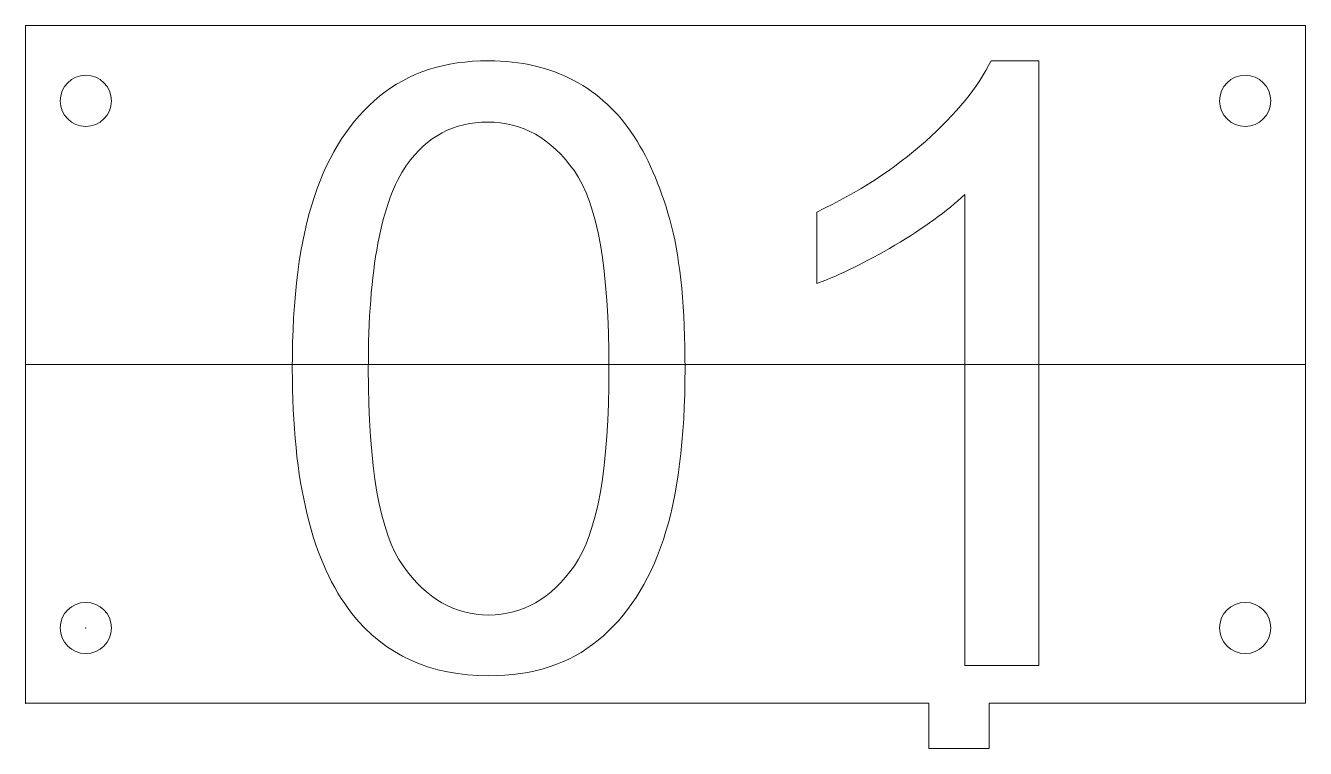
# Model space of a CAD drawing. Header units: millimetres. Extents: x 0 to 85, y -3 to 45.
import ezdxf

# ---------------------------------------------------------------- set-up
doc = ezdxf.new("R2010")
doc.units = ezdxf.units.MM
doc.layers.add('1', color=7, linetype='Continuous', true_color=0xffffff)
doc.layers.add('61', color=7, linetype='Continuous', true_color=0xffffff)

msp = doc.modelspace()

# ---------------------------------------------------------------- linework, layer by layer
at = {"layer": '1', "color": 252, "linetype": 'Continuous', "lineweight": 13}
for p, q in [((0, 45), (0, 0)), ((85, 45), (0, 45)), ((0, 45), (0, 0)), ((85, 45), (0, 45)), ((85, 0), (85, 45)), ((85, 0), (85, 45)), ((0, 0), (60, 0)), ((0, 0), (60, 0)), ((60, 0), (60, -3)), ((60, 0), (60, -3)), ((64, -3), (64, 0)), ((64, -3), (64, 0)), ((64, 0), (85, 0)), ((64, 0), (85, 0)), ((60, -3), (64, -3)), ((60, -3), (64, -3))]:
    msp.add_line(p, q, dxfattribs=at)
at = {"layer": '1', "color": 163, "linetype": 'Continuous', "lineweight": 18}
for p, q in [((85, 45), (0, 45)), ((0, 45), (0, 0)), ((85, 0), (85, 45)), ((0, 22.5), (85, 22.5)), ((0, 0), (60, 0)), ((60, -3), (60, 0)), ((64, 0), (64, -3)), ((64, 0), (85, 0)), ((64, -3), (60, -3))]:
    msp.add_line(p, q, dxfattribs=at)
at = {"layer": '1', "color": 252, "linetype": 'Continuous', "lineweight": 13}
for centre in [(4, 40), (4, 40), (81, 40), (81, 40), (4, 5), (4, 5), (81, 5), (81, 5)]:
    msp.add_circle(centre, 1.7, dxfattribs=at)
for points, knots in [([(19.177, 33.644), (18.203, 30.763), (17.712, 26.957), (17.712, 14.712), (19.03, 9.294), (23.871, 3.193), (26.904, 1.821), (33.689, 1.821), (36.112, 2.606), (39.947, 5.753), (41.391, 7.976), (43.319, 13.745), (43.797, 17.536), (43.797, 26.187), (43.503, 29.339), (42.292, 34.018), (41.473, 36.001), (39.361, 39.259), (38.027, 40.503), (34.782, 42.224), (32.903, 42.664), (27.845, 42.664), (25.43, 41.878), (21.595, 38.747), (20.151, 36.525), (19.177, 33.644)], [0, 0, 0, 0, 0.07926, 0.07926, 0.205144, 0.205144, 0.309801, 0.309801, 0.389349, 0.389349, 0.4691, 0.4691, 0.548581, 0.548581, 0.615716, 0.615716, 0.682795, 0.682795, 0.749873, 0.749873, 0.817093, 0.817093, 0.908429, 0.908429, 1, 1, 1, 1]), ([(19.177, 33.644), (20.151, 36.525), (21.595, 38.747), (25.43, 41.878), (27.845, 42.664), (32.903, 42.664), (34.782, 42.224), (38.027, 40.503), (39.361, 39.259), (41.473, 36.001), (42.292, 34.018), (43.503, 29.339), (43.797, 26.187), (43.797, 17.536), (43.319, 13.745), (41.391, 7.976), (39.947, 5.753), (36.112, 2.606), (33.689, 1.821), (26.904, 1.821), (23.871, 3.193), (19.03, 9.294), (17.712, 14.712), (17.712, 26.957), (18.203, 30.763), (19.177, 33.644)], [0, 0, 0, 0, 0.091571, 0.091571, 0.182907, 0.182907, 0.250127, 0.250127, 0.317205, 0.317205, 0.384284, 0.384284, 0.451419, 0.451419, 0.5309, 0.5309, 0.610651, 0.610651, 0.690199, 0.690199, 0.794856, 0.794856, 0.92074, 0.92074, 1, 1, 1, 1]), ([(52.555, 32.621), (55.305, 33.914), (57.704, 35.477), (61.821, 39.152), (63.269, 40.937), (64.129, 42.664)], [0, 0, 0, 0, 0.498953, 0.498953, 1, 1, 1, 1]), ([(64.129, 42.664), (63.269, 40.937), (61.821, 39.152), (57.704, 35.477), (55.305, 33.914), (52.555, 32.621)], [0, 0, 0, 0, 0.501047, 0.501047, 1, 1, 1, 1]), ([(25.299, 35.731), (26.65, 37.638), (28.45, 38.596), (32.993, 38.596), (34.908, 37.515), (37.982, 33.183), (38.747, 28.807), (38.747, 15.678), (37.986, 11.315), (34.908, 6.944), (33.01, 5.856), (28.5, 5.856), (26.609, 6.944), (25.07, 9.113)], [0, 0, 0, 0, 0.164766, 0.164766, 0.332528, 0.332528, 0.499869, 0.499869, 0.666378, 0.666378, 0.832886, 0.832886, 1, 1, 1, 1]), ([(25.07, 9.113), (26.609, 6.944), (28.5, 5.856), (33.01, 5.856), (34.908, 6.944), (37.986, 11.315), (38.747, 15.678), (38.747, 28.807), (37.982, 33.183), (34.908, 37.515), (32.993, 38.596), (28.45, 38.596), (26.65, 37.638), (25.299, 35.731)], [0, 0, 0, 0, 0.167114, 0.167114, 0.333622, 0.333622, 0.500131, 0.500131, 0.667472, 0.667472, 0.835234, 0.835234, 1, 1, 1, 1]), ([(25.07, 9.113), (23.531, 11.291), (22.762, 15.661), (22.762, 28.79), (23.605, 33.292), (25.299, 35.731)], [0, 0, 0, 0, 0.5, 0.5, 1, 1, 1, 1]), ([(25.299, 35.731), (23.605, 33.292), (22.762, 28.79), (22.762, 15.661), (23.531, 11.291), (25.07, 9.113)], [0, 0, 0, 0, 0.5, 0.5, 1, 1, 1, 1]), ([(52.555, 27.873), (54.086, 28.438), (55.813, 29.281), (59.65, 31.544), (61.199, 32.67), (62.377, 33.791)], [0, 0, 0, 0, 0.499208, 0.499208, 1, 1, 1, 1]), ([(62.377, 33.791), (61.199, 32.67), (59.65, 31.544), (55.813, 29.281), (54.086, 28.438), (52.555, 27.873)], [0, 0, 0, 0, 0.500792, 0.500792, 1, 1, 1, 1])]:
    msp.add_open_spline(points, degree=3, knots=knots, dxfattribs=at)
at = {"layer": '1', "color": 163, "linetype": 'Continuous', "lineweight": 18}
for points, knots in [([(19.177, 33.644), (18.203, 30.763), (17.712, 26.957), (17.712, 14.712), (19.03, 9.294), (23.871, 3.193), (26.904, 1.821), (33.689, 1.821), (36.112, 2.606), (39.947, 5.753), (41.391, 7.976), (43.319, 13.745), (43.797, 17.536), (43.797, 26.187), (43.503, 29.339), (42.292, 34.018), (41.473, 36.001), (39.361, 39.259), (38.027, 40.503), (34.782, 42.224), (32.903, 42.664), (27.845, 42.664), (25.43, 41.878), (21.595, 38.747), (20.151, 36.525), (19.177, 33.644)], [0, 0, 0, 0, 0.07926, 0.07926, 0.205144, 0.205144, 0.309801, 0.309801, 0.389349, 0.389349, 0.4691, 0.4691, 0.548581, 0.548581, 0.615716, 0.615716, 0.682795, 0.682795, 0.749873, 0.749873, 0.817093, 0.817093, 0.908429, 0.908429, 1, 1, 1, 1]), ([(62.377, 2.5), (64.014, 2.5), (65.651, 2.5), (67.288, 2.5), (67.288, 15.888), (67.288, 29.276), (67.288, 42.664), (66.235, 42.664), (65.182, 42.664), (64.129, 42.664), (63.269, 40.937), (61.821, 39.152), (57.704, 35.477), (55.305, 33.914), (52.555, 32.621), (52.555, 31.038), (52.555, 29.456), (52.555, 27.873), (54.086, 28.438), (55.813, 29.281), (59.65, 31.544), (61.199, 32.67), (62.377, 33.791), (62.377, 23.361), (62.377, 12.93), (62.377, 2.5)], [0, 0, 0, 0, 0.045286, 0.045286, 0.045286, 0.415653, 0.415653, 0.415653, 0.444788, 0.444788, 0.444788, 0.508889, 0.508889, 0.572722, 0.572722, 0.572722, 0.615331, 0.615331, 0.615331, 0.667111, 0.667111, 0.719056, 0.719056, 0.719056, 1, 1, 1, 1]), ([(25.07, 9.113), (23.531, 11.291), (22.762, 15.661), (22.762, 28.79), (23.605, 33.292), (25.299, 35.731), (26.65, 37.638), (28.45, 38.596), (32.993, 38.596), (34.908, 37.515), (37.982, 33.183), (38.747, 28.807), (38.747, 15.678), (37.986, 11.315), (34.908, 6.944), (33.01, 5.856), (28.5, 5.856), (26.609, 6.944), (25.07, 9.113)], [0, 0, 0, 0, 0.207232, 0.207232, 0.414463, 0.414463, 0.414463, 0.51094, 0.51094, 0.60917, 0.60917, 0.707155, 0.707155, 0.804652, 0.804652, 0.902149, 0.902149, 1, 1, 1, 1])]:
    msp.add_open_spline(points, degree=3, knots=knots, dxfattribs=at)
at = {"layer": '1', "color": 252, "linetype": 'Continuous', "lineweight": 13}
for points in [[(64.129, 42.664), (65.182, 42.664), (66.235, 42.664), (67.288, 42.664)], [(67.288, 42.664), (66.235, 42.664), (65.182, 42.664), (64.129, 42.664)], [(67.288, 42.664), (67.288, 29.276), (67.288, 15.888), (67.288, 2.5)], [(67.288, 2.5), (67.288, 15.888), (67.288, 29.276), (67.288, 42.664)], [(62.377, 33.791), (62.377, 23.361), (62.377, 12.93), (62.377, 2.5)], [(62.377, 2.5), (62.377, 12.93), (62.377, 23.361), (62.377, 33.791)], [(52.555, 27.873), (52.555, 29.456), (52.555, 31.038), (52.555, 32.621)], [(52.555, 32.621), (52.555, 31.038), (52.555, 29.456), (52.555, 27.873)], [(62.377, 2.5), (64.014, 2.5), (65.651, 2.5), (67.288, 2.5)], [(67.288, 2.5), (65.651, 2.5), (64.014, 2.5), (62.377, 2.5)]]:
    msp.add_open_spline(points, degree=3, dxfattribs=at)
at = {"layer": '1', "color": 163, "linetype": 'Continuous', "lineweight": 18}
msp.add_point((4, 5), dxfattribs=at)
at = {"layer": '61', "color": 43, "linetype": 'Continuous', "lineweight": 18}
msp.add_point((0, 0), dxfattribs=at)

doc.saveas('drawing.dxf')
